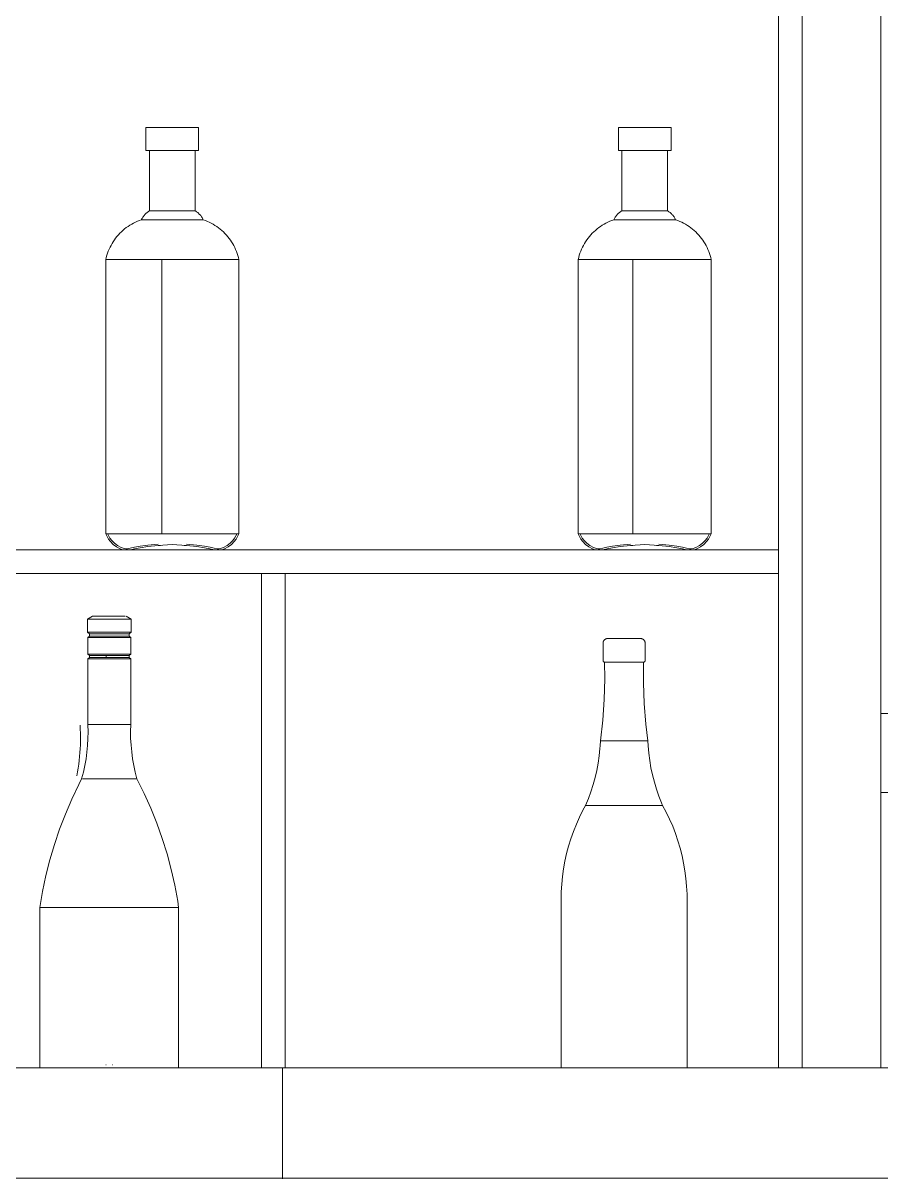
# Model space of a CAD drawing. Header units: inches. Extents: x 22 to 382261, y 22 to 371281.
# Drawn here: x 87296 to 87841, y 143860 to 144594 of the extents above; entities that cross this region are included whole.
import ezdxf

# ---------------------------------------------------------------- set-up
doc = ezdxf.new("R2010")
doc.units = ezdxf.units.IN
doc.header["$MEASUREMENT"] = 0
for name, color, linetype, lineweight in [('A-FLOR-HRAL', 11, 'Continuous', 9), ('A-GENM', 13, 'Continuous', 9), ('A-GLAZ-CWMG', 51, 'Continuous', 9), ('I-FURN', 30, 'Continuous', 9), ('Q-CASE', 31, 'Continuous', 9)]:
    doc.layers.add(name, color=color, linetype=linetype, lineweight=lineweight)

# ---------------------------------------------------------------- blocks, each defined once
blk = doc.blocks.new('Rectangular Mullion - 50 x 150mm-V35-Section B-B')
at = {"layer": 'A-GLAZ-CWMG'}
for p, q in [((-6908.19, 5525), (-6908.19, 5575)), ((-6383.19, 5575), (-6908.19, 5575)), ((-6383.19, 5575), (-6383.19, 5525)), ((-6908.19, 5525), (-6383.19, 5525))]:
    blk.add_line(p, q, dxfattribs=at)
blk = doc.blocks.new('Rectangular Mullion - 50 x 150mm-V38-Section B-B')
at = {"layer": 'A-GLAZ-CWMG'}
blk.add_line((-6908.19, 5350), (-6908.19, 5550), dxfattribs=at)
blk = doc.blocks.new('Railing - Railing-537520-Section B-B')
at = {"layer": 'A-FLOR-HRAL'}
blk.add_line((3136.81, 5280), (-7103.19, 5280), dxfattribs=at)
blk = doc.blocks.new('Top Rail Type - Top Rail_Internal_-537676-Section B-B')
at = {"layer": 'A-FLOR-HRAL'}
blk.add_line((3136.81, 5280), (-7103.19, 5280), dxfattribs=at)
blk = doc.blocks.new('Rectangular Mullion - 50 x 150mm-442043-Section B-B')
at = {"layer": 'A-GLAZ-CWMG'}
blk.add_line((-6908.19, 5550), (-6908.19, 6150), dxfattribs=at)
blk = doc.blocks.new('Casework 30 - Casework 30-869156-Section B-B')
at = {"layer": 'Q-CASE'}
blk.add_line((-1287.2, 5350), (-1687.65, 5350), dxfattribs=at)
blk = doc.blocks.new('Bar_Stool_-_Stivi_6177_0001 - Bar_Stool_-_Stivi_6177_0001-886574-Section B-B')
at = {"layer": 'I-FURN'}
for p in [(-1288.19, 5279.58), (-888.19, 5350)]:
    blk.add_line(p, (-1288.19, 5350), dxfattribs=at)
blk = doc.blocks.new('M8 - M8-V262-Section B-B')
at = {"layer": 'I-FURN'}
for p, q in [((-973.19, 6735), (-973.19, 5350)), ((-958.19, 5350), (-958.19, 6735)), ((-973.19, 5679), (-1708.19, 5679)), ((-973.19, 5664), (-973.19, 5679)), ((-1708.19, 5664), (-973.19, 5664)), ((-1301.53, 5664), (-1301.53, 5350)), ((-1286.53, 5664), (-1301.53, 5664)), ((-1286.53, 5350), (-1286.53, 5664))]:
    blk.add_line(p, q, dxfattribs=at)
blk = doc.blocks.new('FP_265-Section B-B')
at = {"layer": 'I-FURN', "flags": 128}
blk.add_lwpolyline([(-1380.63, 5533.55), (-1376.06, 5524.36), (-1371.85, 5515), (-1368.03, 5505.48), (-1364.59, 5495.81), (-1361.54, 5486.01), (-1358.89, 5476.1), (-1356.63, 5466.08), (-1354.78, 5455.99), (-1354.16, 5452.01)], dxfattribs=at)
blk = doc.blocks.new('FP_266-Section B-B')
at = {"layer": 'I-FURN', "flags": 128}
blk.add_lwpolyline([(-1442.23, 5452.01), (-1440.53, 5462.14), (-1438.43, 5472.18), (-1435.93, 5482.13), (-1433.03, 5491.98), (-1429.75, 5501.7), (-1426.07, 5511.28), (-1422.02, 5520.71), (-1417.59, 5529.97), (-1415.76, 5533.55)], dxfattribs=at)
blk = doc.blocks.new('FP_267-Section B-B')
at = {"layer": 'I-FURN', "flags": 128}
blk.add_lwpolyline([(-1384.58, 5568.05), (-1384.7, 5563.71), (-1384.64, 5559.37), (-1384.41, 5555.04), (-1384, 5550.72), (-1383.43, 5546.42), (-1382.68, 5542.15), (-1381.76, 5537.91), (-1380.67, 5533.71), (-1380.63, 5533.55)], dxfattribs=at)
blk = doc.blocks.new('FP_268-Section B-B')
at = {"layer": 'I-FURN'}
for p, q in [((-1416.8, 5567.7), (-1416.65, 5565.2)), ((-1416.65, 5565.2), (-1416.55, 5562.71)), ((-1416.52, 5557.71), (-1416.58, 5555.22)), ((-1416.55, 5562.71), (-1416.51, 5560.21)), ((-1416.51, 5560.21), (-1416.52, 5557.71)), ((-1416.86, 5550.26), (-1417.07, 5547.78)), ((-1416.69, 5552.74), (-1416.86, 5550.26)), ((-1416.58, 5555.22), (-1416.69, 5552.74)), ((-1417.63, 5542.87), (-1417.98, 5540.43)), ((-1417.33, 5545.32), (-1417.63, 5542.87)), ((-1417.07, 5547.78), (-1417.33, 5545.32)), ((-1418.38, 5538), (-1418.82, 5535.59)), ((-1417.98, 5540.43), (-1418.38, 5538))]:
    blk.add_line(p, q, dxfattribs=at)
at = {"layer": 'I-FURN', "flags": 128}
blk.add_lwpolyline([(-1415.76, 5533.55), (-1414.66, 5537.75), (-1413.74, 5541.99), (-1412.98, 5546.26), (-1412.4, 5550.56), (-1411.99, 5554.87), (-1411.75, 5559.21), (-1411.69, 5563.54), (-1411.79, 5567.88), (-1411.8, 5568.05)], dxfattribs=at)
blk = doc.blocks.new('FP_269-Section B-B')
at = {"layer": 'I-FURN'}
blk.add_line((-1384.58, 5609.81), (-1385.52, 5610.6), dxfattribs=at)
blk = doc.blocks.new('FP_270-Section B-B')
at = {"layer": 'I-FURN'}
blk.add_line((-1410.87, 5610.6), (-1411.8, 5609.81), dxfattribs=at)
blk = doc.blocks.new('FP_271-Section B-B')
at = {"layer": 'I-FURN'}
blk.add_line((-1385.52, 5610.6), (-1385.52, 5612.04), dxfattribs=at)
blk = doc.blocks.new('FP_272-Section B-B')
at = {"layer": 'I-FURN'}
for p, q in [((-1410.87, 5612.04), (-1410.87, 5610.6)), ((-1400.28, 5610.6), (-1400.28, 5612.04))]:
    blk.add_line(p, q, dxfattribs=at)
blk = doc.blocks.new('FP_273-Section B-B')
at = {"layer": 'I-FURN'}
blk.add_line((-1385.52, 5612.04), (-1384.53, 5612.79), dxfattribs=at)
blk = doc.blocks.new('FP_274-Section B-B')
at = {"layer": 'I-FURN'}
blk.add_line((-1411.86, 5612.79), (-1410.87, 5612.04), dxfattribs=at)
blk = doc.blocks.new('FP_275-Section B-B')
at = {"layer": 'I-FURN'}
blk.add_line((-1412.08, 5626.69), (-1410.77, 5625.67), dxfattribs=at)
blk = doc.blocks.new('FP_276-Section B-B')
at = {"layer": 'I-FURN'}
blk.add_line((-1384.3, 5635.09), (-1387.57, 5636.98), dxfattribs=at)
blk = doc.blocks.new('FP_277-Section B-B')
at = {"layer": 'I-FURN'}
blk.add_line((-1408.81, 5636.98), (-1412.08, 5635.09), dxfattribs=at)
blk = doc.blocks.new('FP_278-Section B-B')
at = {"layer": 'I-FURN', "flags": 128}
blk.add_lwpolyline([(-1396.1, 5351.91), (-1395.93, 5351.91), (-1395.88, 5351.91), (-1395.9, 5351.91), (-1395.99, 5351.91), (-1396.25, 5351.91)], dxfattribs=at)
blk = doc.blocks.new('FP_279-Section B-B')
at = {"layer": 'I-FURN', "flags": 128}
blk.add_lwpolyline([(-1400.29, 5351.91), (-1400.45, 5351.91), (-1400.5, 5351.91), (-1400.48, 5351.91), (-1400.4, 5351.91), (-1400.14, 5351.91)], dxfattribs=at)
blk = doc.blocks.new('BOTELLA_02 - BOTELLA_02-V264-Section B-B')
at = {"layer": 'I-FURN'}
for p, q in [((-1408.81, 5636.98), (-1395.8, 5636.98)), ((-1395.8, 5636.98), (-1388.04, 5636.98)), ((-1412.08, 5635.09), (-1412.08, 5626.69)), ((-1412.08, 5635.09), (-1395.07, 5635.09)), ((-1395.07, 5635.09), (-1384.3, 5635.09)), ((-1384.3, 5626.69), (-1384.3, 5635.09)), ((-1412.08, 5626.69), (-1395.07, 5626.69)), ((-1410.77, 5624.24), (-1411.86, 5623.32)), ((-1411.86, 5623.32), (-1411.86, 5612.79)), ((-1411.86, 5623.32), (-1395.12, 5623.32)), ((-1410.77, 5625.67), (-1410.77, 5624.24)), ((-1410.77, 5625.67), (-1395.36, 5625.67)), ((-1410.77, 5624.24), (-1395.36, 5624.24)), ((-1395.36, 5625.67), (-1385.61, 5625.67)), ((-1395.36, 5624.24), (-1385.61, 5624.24)), ((-1395.12, 5623.32), (-1384.53, 5623.32)), ((-1395.07, 5626.69), (-1384.3, 5626.69)), ((-1385.61, 5625.67), (-1384.3, 5626.69)), ((-1385.61, 5624.24), (-1385.61, 5625.67)), ((-1384.53, 5623.32), (-1385.61, 5624.24)), ((-1384.53, 5612.79), (-1384.53, 5623.32)), ((-1411.86, 5612.79), (-1395.12, 5612.79)), ((-1411.8, 5609.81), (-1411.8, 5568.05)), ((-1411.8, 5609.81), (-1395.13, 5609.81)), ((-1410.87, 5612.04), (-1395.34, 5612.04)), ((-1410.87, 5610.6), (-1395.34, 5610.6)), ((-1395.34, 5612.04), (-1385.52, 5612.04)), ((-1395.34, 5610.6), (-1385.52, 5610.6)), ((-1395.13, 5609.81), (-1384.58, 5609.81)), ((-1395.12, 5612.79), (-1384.53, 5612.79)), ((-1384.58, 5568.05), (-1384.58, 5609.81)), ((-1411.8, 5568.05), (-1395.13, 5568.05)), ((-1395.13, 5568.05), (-1384.58, 5568.05)), ((-1415.31, 5533.55), (-1394.24, 5533.55)), ((-1394.24, 5533.55), (-1380.63, 5533.55)), ((-1442.23, 5452.01), (-1442.23, 5350)), ((-1442.23, 5452.01), (-1388.29, 5452.01)), ((-1388.29, 5452.01), (-1354.16, 5452.01)), ((-1354.16, 5350), (-1354.16, 5452.01))]:
    blk.add_line(p, q, dxfattribs=at)
for name in ['FP_277-Section B-B', 'FP_276-Section B-B', 'FP_275-Section B-B', 'FP_274-Section B-B', 'FP_270-Section B-B', 'FP_272-Section B-B', 'FP_273-Section B-B', 'FP_271-Section B-B', 'FP_269-Section B-B', 'FP_268-Section B-B', 'FP_267-Section B-B', 'FP_266-Section B-B', 'FP_265-Section B-B', 'FP_279-Section B-B', 'FP_278-Section B-B']:
    blk.add_blockref(name, (0, 0), dxfattribs=at)
blk = doc.blocks.new('FP_320-Section B-B')
at = {"layer": 'I-FURN'}
for p, q in [((-1100.41, 5863.43), (-1100.41, 5689.13)), ((-1065.8, 5689.13), (-1065.8, 5863.43)), ((-1015.97, 5689.13), (-1015.97, 5863.43))]:
    blk.add_line(p, q, dxfattribs=at)
blk = doc.blocks.new('BOTELLA_02_ABSOLUTE BODKA - BOTELLA_02_ABSOLUTE BODKA-V319-Section B-B')
at = {"layer": 'I-FURN'}
for p, q in [((-1074.91, 5947.19), (-1074.91, 5932.57)), ((-1041.47, 5947.19), (-1074.91, 5947.19)), ((-1041.47, 5932.57), (-1041.47, 5947.19)), ((-1041.47, 5932.57), (-1074.91, 5932.57)), ((-1072.66, 5932.57), (-1072.66, 5894.34)), ((-1043.72, 5894.34), (-1043.72, 5932.57)), ((-1043.72, 5894.34), (-1072.66, 5894.34)), ((-1038.49, 5888.57), (-1077.89, 5888.57)), ((-1015.97, 5863.43), (-1100.41, 5863.43)), ((-1100.41, 5689.13), (-1015.97, 5689.13))]:
    blk.add_line(p, q, dxfattribs=at)
at = {"layer": 'I-FURN', "flags": 128}
for points in [[(-1077.89, 5888.57), (-1077.67, 5889.04), (-1077.42, 5889.5), (-1077.15, 5889.95), (-1076.87, 5890.38), (-1076.57, 5890.81), (-1076.25, 5891.23), (-1075.92, 5891.63), (-1075.57, 5892.01), (-1075.21, 5892.39), (-1074.83, 5892.75), (-1074.43, 5893.09), (-1074.03, 5893.42), (-1073.61, 5893.73), (-1073.18, 5894.02), (-1072.73, 5894.3), (-1072.66, 5894.34)], [(-1043.72, 5894.34), (-1043.28, 5894.06), (-1042.84, 5893.77), (-1042.42, 5893.46), (-1042.01, 5893.14), (-1041.62, 5892.8), (-1041.24, 5892.44), (-1040.87, 5892.07), (-1040.52, 5891.69), (-1040.18, 5891.29), (-1039.86, 5890.88), (-1039.56, 5890.45), (-1039.27, 5890.02), (-1039, 5889.57), (-1038.75, 5889.11), (-1038.52, 5888.64), (-1038.49, 5888.57)], [(-1100.41, 5863.43), (-1100.1, 5864.76), (-1099.73, 5866.07), (-1099.31, 5867.37), (-1098.84, 5868.65), (-1098.32, 5869.91), (-1097.74, 5871.15), (-1097.12, 5872.36), (-1096.45, 5873.55), (-1095.74, 5874.71), (-1094.98, 5875.84), (-1094.17, 5876.94), (-1093.32, 5878.01), (-1092.43, 5879.04), (-1091.5, 5880.03), (-1090.52, 5880.99), (-1089.51, 5881.91), (-1088.47, 5882.79), (-1087.39, 5883.62), (-1086.28, 5884.41), (-1085.14, 5885.16), (-1083.97, 5885.85), (-1082.77, 5886.51), (-1081.54, 5887.11), (-1080.3, 5887.66), (-1079.03, 5888.17), (-1077.89, 5888.57)], [(-1038.49, 5888.57), (-1037.2, 5888.11), (-1035.94, 5887.6), (-1034.7, 5887.04), (-1033.47, 5886.43), (-1032.28, 5885.78), (-1031.11, 5885.07), (-1029.97, 5884.32), (-1028.87, 5883.53), (-1027.79, 5882.69), (-1026.75, 5881.8), (-1025.74, 5880.88), (-1024.78, 5879.92), (-1023.85, 5878.92), (-1022.96, 5877.88), (-1022.12, 5876.81), (-1021.32, 5875.71), (-1020.56, 5874.58), (-1019.85, 5873.41), (-1019.19, 5872.22), (-1018.57, 5871), (-1018, 5869.76), (-1017.49, 5868.5), (-1017.02, 5867.22), (-1016.61, 5865.92), (-1016.25, 5864.6), (-1015.97, 5863.43)], [(-1089.64, 5679), (-1091.26, 5679.61), (-1093.58, 5680.85), (-1095.71, 5682.45), (-1097.51, 5684.24), (-1098.71, 5685.82), (-1100.41, 5689.13)], [(-1100.41, 5689.13), (-1098.71, 5685.82), (-1097.51, 5684.24), (-1095.71, 5682.45), (-1093.58, 5680.85), (-1091.26, 5679.61), (-1089.64, 5679)], [(-1099.41, 5689.51), (-1097.8, 5686.36), (-1096.69, 5684.89), (-1094.97, 5683.19), (-1092.96, 5681.69), (-1090.77, 5680.51), (-1088.87, 5679.8), (-1087.78, 5679.6), (-1086.69, 5679.73), (-1084.85, 5680.11), (-1082.24, 5680.67), (-1078.69, 5681.33), (-1073.81, 5682.03), (-1067.13, 5682.73)], [(-1067.13, 5682.73), (-1073.81, 5682.03), (-1078.69, 5681.33), (-1082.24, 5680.67), (-1084.85, 5680.11), (-1086.69, 5679.73), (-1087.78, 5679.6), (-1088.87, 5679.8), (-1090.77, 5680.51), (-1092.96, 5681.69), (-1094.97, 5683.19), (-1096.69, 5684.89), (-1097.8, 5686.36), (-1099.41, 5689.51)], [(-1049.25, 5682.73), (-1042.57, 5682.03), (-1037.69, 5681.33), (-1034.15, 5680.67), (-1031.54, 5680.11), (-1029.7, 5679.73), (-1028.6, 5679.6), (-1027.51, 5679.8), (-1025.61, 5680.51), (-1023.42, 5681.69), (-1021.41, 5683.19), (-1019.7, 5684.89), (-1018.59, 5686.36), (-1016.97, 5689.51)], [(-1016.97, 5689.51), (-1018.59, 5686.36), (-1019.7, 5684.89), (-1021.41, 5683.19), (-1023.42, 5681.69), (-1025.61, 5680.51), (-1027.51, 5679.8), (-1028.6, 5679.6), (-1029.7, 5679.73), (-1031.54, 5680.11), (-1034.15, 5680.67), (-1037.69, 5681.33), (-1042.57, 5682.03), (-1049.25, 5682.73)], [(-1015.97, 5689.13), (-1017.67, 5685.82), (-1018.87, 5684.24), (-1020.68, 5682.45), (-1022.81, 5680.85), (-1025.13, 5679.61), (-1026.74, 5679)], [(-1026.74, 5679), (-1025.13, 5679.61), (-1022.81, 5680.85), (-1020.68, 5682.45), (-1018.87, 5684.24), (-1017.67, 5685.82), (-1015.97, 5689.13)], [(-1084.71, 5679.14), (-1082.11, 5679.7), (-1078.6, 5680.35), (-1073.75, 5681.05), (-1067.11, 5681.75), (-1058.19, 5682.39)], [(-1065.77, 5681.84), (-1067.11, 5681.75), (-1073.75, 5681.05), (-1078.6, 5680.35), (-1082.11, 5679.7), (-1084.71, 5679.14)], [(-1058.19, 5682.39), (-1049.28, 5681.75), (-1042.63, 5681.05), (-1037.79, 5680.35), (-1034.28, 5679.7), (-1031.68, 5679.14)], [(-1031.68, 5679.14), (-1034.28, 5679.7), (-1037.79, 5680.35), (-1042.63, 5681.05), (-1049.28, 5681.75), (-1050.62, 5681.84)]]:
    blk.add_lwpolyline(points, dxfattribs=at)
at = {"layer": 'I-FURN'}
blk.add_blockref('FP_320-Section B-B', (0, 0), dxfattribs=at)
blk = doc.blocks.new('FP_322-Section B-B')
at = {"layer": 'I-FURN'}
for p, q in [((-1400.41, 5863.43), (-1400.41, 5689.13)), ((-1364.85, 5689.13), (-1364.85, 5863.43)), ((-1315.97, 5689.13), (-1315.97, 5863.43))]:
    blk.add_line(p, q, dxfattribs=at)
blk = doc.blocks.new('BOTELLA_02_ABSOLUTE BODKA - BOTELLA_02_ABSOLUTE BODKA-V321-Section B-B')
at = {"layer": 'I-FURN'}
for p, q in [((-1374.91, 5947.19), (-1374.91, 5932.57)), ((-1341.47, 5947.19), (-1374.91, 5947.19)), ((-1341.47, 5932.57), (-1341.47, 5947.19)), ((-1341.47, 5932.57), (-1374.91, 5932.57)), ((-1372.66, 5932.57), (-1372.66, 5894.34)), ((-1343.72, 5894.34), (-1343.72, 5932.57)), ((-1343.72, 5894.34), (-1372.66, 5894.34)), ((-1338.49, 5888.57), (-1377.89, 5888.57)), ((-1315.97, 5863.43), (-1400.41, 5863.43)), ((-1400.41, 5689.13), (-1315.97, 5689.13))]:
    blk.add_line(p, q, dxfattribs=at)
at = {"layer": 'I-FURN', "flags": 128}
for points in [[(-1377.89, 5888.57), (-1377.67, 5889.04), (-1377.42, 5889.5), (-1377.15, 5889.95), (-1376.87, 5890.38), (-1376.57, 5890.81), (-1376.25, 5891.23), (-1375.92, 5891.63), (-1375.57, 5892.01), (-1375.21, 5892.39), (-1374.83, 5892.75), (-1374.43, 5893.09), (-1374.03, 5893.42), (-1373.61, 5893.73), (-1373.18, 5894.02), (-1372.73, 5894.3), (-1372.66, 5894.34)], [(-1343.72, 5894.34), (-1343.28, 5894.06), (-1342.84, 5893.77), (-1342.42, 5893.46), (-1342.01, 5893.14), (-1341.62, 5892.8), (-1341.24, 5892.44), (-1340.87, 5892.07), (-1340.52, 5891.69), (-1340.18, 5891.29), (-1339.86, 5890.88), (-1339.56, 5890.45), (-1339.27, 5890.02), (-1339, 5889.57), (-1338.75, 5889.11), (-1338.52, 5888.64), (-1338.49, 5888.57)], [(-1400.41, 5863.43), (-1400.1, 5864.76), (-1399.73, 5866.07), (-1399.31, 5867.37), (-1398.84, 5868.65), (-1398.32, 5869.91), (-1397.74, 5871.15), (-1397.12, 5872.36), (-1396.45, 5873.55), (-1395.74, 5874.71), (-1394.98, 5875.84), (-1394.17, 5876.94), (-1393.32, 5878.01), (-1392.43, 5879.04), (-1391.5, 5880.03), (-1390.52, 5880.99), (-1389.51, 5881.91), (-1388.47, 5882.79), (-1387.39, 5883.62), (-1386.28, 5884.41), (-1385.14, 5885.16), (-1383.97, 5885.85), (-1382.77, 5886.51), (-1381.54, 5887.11), (-1380.3, 5887.66), (-1379.03, 5888.17), (-1377.89, 5888.57)], [(-1338.49, 5888.57), (-1337.2, 5888.11), (-1335.94, 5887.6), (-1334.7, 5887.04), (-1333.47, 5886.43), (-1332.28, 5885.78), (-1331.11, 5885.07), (-1329.97, 5884.32), (-1328.87, 5883.53), (-1327.79, 5882.69), (-1326.75, 5881.8), (-1325.74, 5880.88), (-1324.78, 5879.92), (-1323.85, 5878.92), (-1322.96, 5877.88), (-1322.12, 5876.81), (-1321.32, 5875.71), (-1320.56, 5874.58), (-1319.85, 5873.41), (-1319.19, 5872.22), (-1318.57, 5871), (-1318, 5869.76), (-1317.49, 5868.5), (-1317.02, 5867.22), (-1316.61, 5865.92), (-1316.25, 5864.6), (-1315.97, 5863.43)], [(-1389.64, 5679), (-1391.26, 5679.61), (-1393.58, 5680.85), (-1395.71, 5682.45), (-1397.51, 5684.24), (-1398.71, 5685.82), (-1400.41, 5689.13)], [(-1400.41, 5689.13), (-1398.71, 5685.82), (-1397.51, 5684.24), (-1395.71, 5682.45), (-1393.58, 5680.85), (-1391.26, 5679.61), (-1389.64, 5679)], [(-1399.41, 5689.51), (-1397.8, 5686.36), (-1396.69, 5684.89), (-1394.97, 5683.19), (-1392.96, 5681.69), (-1390.77, 5680.51), (-1388.87, 5679.8), (-1387.78, 5679.6), (-1386.69, 5679.73), (-1384.85, 5680.11), (-1382.24, 5680.67), (-1378.69, 5681.33), (-1373.81, 5682.03), (-1367.13, 5682.73)], [(-1367.13, 5682.73), (-1373.81, 5682.03), (-1378.69, 5681.33), (-1382.24, 5680.67), (-1384.85, 5680.11), (-1386.69, 5679.73), (-1387.78, 5679.6), (-1388.87, 5679.8), (-1390.77, 5680.51), (-1392.96, 5681.69), (-1394.97, 5683.19), (-1396.69, 5684.89), (-1397.8, 5686.36), (-1399.41, 5689.51)], [(-1349.25, 5682.73), (-1342.57, 5682.03), (-1337.69, 5681.33), (-1334.15, 5680.67), (-1331.54, 5680.11), (-1329.7, 5679.73), (-1328.6, 5679.6), (-1327.51, 5679.8), (-1325.61, 5680.51), (-1323.42, 5681.69), (-1321.41, 5683.19), (-1319.7, 5684.89), (-1318.59, 5686.36), (-1316.97, 5689.51)], [(-1316.97, 5689.51), (-1318.59, 5686.36), (-1319.7, 5684.89), (-1321.41, 5683.19), (-1323.42, 5681.69), (-1325.61, 5680.51), (-1327.51, 5679.8), (-1328.6, 5679.6), (-1329.7, 5679.73), (-1331.54, 5680.11), (-1334.15, 5680.67), (-1337.69, 5681.33), (-1342.57, 5682.03), (-1349.25, 5682.73)], [(-1315.97, 5689.13), (-1317.67, 5685.82), (-1318.87, 5684.24), (-1320.68, 5682.45), (-1322.81, 5680.85), (-1325.13, 5679.61), (-1326.74, 5679)], [(-1326.74, 5679), (-1325.13, 5679.61), (-1322.81, 5680.85), (-1320.68, 5682.45), (-1318.87, 5684.24), (-1317.67, 5685.82), (-1315.97, 5689.13)], [(-1384.71, 5679.14), (-1382.11, 5679.7), (-1378.6, 5680.35), (-1373.75, 5681.05), (-1367.11, 5681.75), (-1358.19, 5682.39)], [(-1365.77, 5681.84), (-1367.11, 5681.75), (-1373.75, 5681.05), (-1378.6, 5680.35), (-1382.11, 5679.7), (-1384.71, 5679.14)], [(-1358.19, 5682.39), (-1349.28, 5681.75), (-1342.63, 5681.05), (-1337.79, 5680.35), (-1334.28, 5679.7), (-1331.68, 5679.14)], [(-1331.68, 5679.14), (-1334.28, 5679.7), (-1337.79, 5680.35), (-1342.63, 5681.05), (-1349.28, 5681.75), (-1350.62, 5681.84)]]:
    blk.add_lwpolyline(points, dxfattribs=at)
at = {"layer": 'I-FURN'}
blk.add_blockref('FP_322-Section B-B', (0, 0), dxfattribs=at)
blk = doc.blocks.new('BOTELLA_04_CASILLERO DEL DIABLO - BOTELLA_04_CASILLERO DEL DIABLO-V185-Section B-B')
at = {"layer": 'A-GENM'}
for p, q in [((-3211.34, 5619.73), (-3211.34, 5608.73)), ((-3184.57, 5608.73), (-3184.57, 5619.73)), ((-3210.34, 5607.73), (-3185.57, 5607.73)), ((-3213.15, 5554.59), (-3212.96, 5557.8)), ((-3182.96, 5557.8), (-3212.96, 5557.8)), ((-3212.96, 5557.8), (-3182.96, 5557.8)), ((-3182.96, 5557.8), (-3182.76, 5554.59)), ((-3222.44, 5516.73), (-3173.47, 5516.73)), ((-3237.96, 5457), (-3237.96, 5350)), ((-3157.96, 5350), (-3157.96, 5457))]:
    blk.add_line(p, q, dxfattribs=at)
at = {"layer": 'A-GENM', "flags": 128}
for points in [[(-3211.34, 5619.73), (-3211.34, 5619.85), (-3211.33, 5619.97), (-3211.32, 5620.09), (-3211.3, 5620.21), (-3211.28, 5620.33), (-3211.25, 5620.45), (-3211.22, 5620.56), (-3211.19, 5620.68), (-3211.15, 5620.79), (-3211.1, 5620.9), (-3211.05, 5621.01), (-3211, 5621.12), (-3210.94, 5621.22), (-3210.88, 5621.33), (-3210.81, 5621.43), (-3210.74, 5621.53), (-3210.67, 5621.62), (-3210.59, 5621.71), (-3210.51, 5621.8), (-3210.43, 5621.89), (-3210.34, 5621.97), (-3210.25, 5622.05), (-3210.16, 5622.12), (-3210.06, 5622.19), (-3209.96, 5622.26), (-3209.86, 5622.32), (-3209.75, 5622.38), (-3209.65, 5622.43), (-3209.54, 5622.48), (-3209.43, 5622.53), (-3209.31, 5622.57), (-3209.2, 5622.61), (-3209.08, 5622.64), (-3208.97, 5622.67), (-3208.85, 5622.69), (-3208.73, 5622.71), (-3208.61, 5622.72), (-3208.49, 5622.73), (-3208.37, 5622.73), (-3208.34, 5622.73)], [(-3208.34, 5622.73), (-3208.33, 5622.73), (-3208.31, 5622.73), (-3208.26, 5622.73), (-3208.21, 5622.73), (-3208.13, 5622.73), (-3208.04, 5622.73), (-3207.93, 5622.73), (-3207.81, 5622.73), (-3207.67, 5622.73), (-3207.52, 5622.73), (-3207.35, 5622.73), (-3207.16, 5622.73), (-3206.97, 5622.73), (-3206.75, 5622.73), (-3206.52, 5622.73), (-3206.28, 5622.73), (-3206.03, 5622.73), (-3205.76, 5622.73), (-3205.48, 5622.73), (-3205.19, 5622.73), (-3204.89, 5622.73)], [(-3187.57, 5622.73), (-3187.58, 5622.73), (-3187.61, 5622.73), (-3187.65, 5622.73), (-3187.7, 5622.73), (-3187.78, 5622.73), (-3187.87, 5622.73), (-3187.98, 5622.73), (-3188.1, 5622.73), (-3188.24, 5622.73), (-3188.39, 5622.73), (-3188.56, 5622.73), (-3188.75, 5622.73), (-3188.94, 5622.73), (-3189.16, 5622.73), (-3189.39, 5622.73), (-3189.63, 5622.73), (-3189.88, 5622.73), (-3190.15, 5622.73), (-3190.43, 5622.73), (-3190.72, 5622.73), (-3191.02, 5622.73), (-3191.34, 5622.73), (-3191.66, 5622.73), (-3192, 5622.73), (-3192.34, 5622.73), (-3192.7, 5622.73), (-3193.06, 5622.73), (-3193.43, 5622.73), (-3193.81, 5622.73), (-3194.19, 5622.73), (-3194.58, 5622.73), (-3194.98, 5622.73), (-3195.38, 5622.73), (-3195.78, 5622.73), (-3196.19, 5622.73), (-3196.6, 5622.73), (-3197.01, 5622.73), (-3197.43, 5622.73), (-3197.84, 5622.73), (-3198.26, 5622.73), (-3198.67, 5622.73), (-3199.09, 5622.73), (-3199.5, 5622.73), (-3199.91, 5622.73), (-3200.31, 5622.73), (-3200.72, 5622.73), (-3201.11, 5622.73), (-3201.51, 5622.73), (-3201.89, 5622.73), (-3202.28, 5622.73), (-3202.65, 5622.73), (-3203.02, 5622.73), (-3203.38, 5622.73), (-3203.72, 5622.73), (-3204.07, 5622.73), (-3204.4, 5622.73), (-3204.72, 5622.73), (-3205.03, 5622.73), (-3205.32, 5622.73), (-3205.61, 5622.73), (-3205.89, 5622.73), (-3206.15, 5622.73), (-3206.4, 5622.73), (-3206.63, 5622.73), (-3206.85, 5622.73), (-3207.06, 5622.73), (-3207.25, 5622.73), (-3207.43, 5622.73), (-3207.59, 5622.73), (-3207.74, 5622.73), (-3207.87, 5622.73), (-3207.99, 5622.73), (-3208.08, 5622.73), (-3208.17, 5622.73), (-3208.23, 5622.73), (-3208.28, 5622.73), (-3208.32, 5622.73), (-3208.34, 5622.73), (-3208.34, 5622.73)], [(-3191.19, 5622.73), (-3190.88, 5622.73), (-3190.59, 5622.73), (-3190.3, 5622.73), (-3190.02, 5622.73), (-3189.76, 5622.73), (-3189.51, 5622.73), (-3189.28, 5622.73), (-3189.06, 5622.73), (-3188.85, 5622.73), (-3188.66, 5622.73), (-3188.48, 5622.73), (-3188.32, 5622.73), (-3188.17, 5622.73), (-3188.04, 5622.73), (-3187.93, 5622.73), (-3187.83, 5622.73), (-3187.74, 5622.73), (-3187.68, 5622.73), (-3187.63, 5622.73), (-3187.59, 5622.73), (-3187.57, 5622.73), (-3187.57, 5622.73)], [(-3187.57, 5622.73), (-3187.45, 5622.73), (-3187.33, 5622.72), (-3187.21, 5622.71), (-3187.09, 5622.7), (-3186.98, 5622.67), (-3186.86, 5622.65), (-3186.74, 5622.62), (-3186.63, 5622.58), (-3186.52, 5622.54), (-3186.4, 5622.5), (-3186.29, 5622.45), (-3186.19, 5622.39), (-3186.08, 5622.34), (-3185.98, 5622.28), (-3185.88, 5622.21), (-3185.78, 5622.14), (-3185.69, 5622.07), (-3185.59, 5621.99), (-3185.51, 5621.91), (-3185.42, 5621.82), (-3185.34, 5621.74), (-3185.26, 5621.65), (-3185.19, 5621.55), (-3185.11, 5621.45), (-3185.05, 5621.35), (-3184.98, 5621.25), (-3184.93, 5621.15), (-3184.87, 5621.04), (-3184.82, 5620.93), (-3184.78, 5620.82), (-3184.73, 5620.71), (-3184.7, 5620.59), (-3184.67, 5620.48), (-3184.64, 5620.36), (-3184.62, 5620.24), (-3184.6, 5620.12), (-3184.58, 5620.01), (-3184.58, 5619.89), (-3184.57, 5619.77), (-3184.57, 5619.73)], [(-3212.96, 5557.8), (-3211.53, 5570.88), (-3210.63, 5584.01), (-3210.26, 5597.16), (-3210.34, 5607.73)], [(-3210.34, 5607.73), (-3210.38, 5607.73), (-3210.42, 5607.74), (-3210.46, 5607.74), (-3210.5, 5607.75), (-3210.54, 5607.75), (-3210.58, 5607.76), (-3210.61, 5607.77), (-3210.65, 5607.78), (-3210.69, 5607.8), (-3210.73, 5607.81), (-3210.76, 5607.83), (-3210.8, 5607.85), (-3210.84, 5607.87), (-3210.87, 5607.89), (-3210.9, 5607.91), (-3210.94, 5607.93), (-3210.97, 5607.96), (-3211, 5607.98), (-3211.03, 5608.01), (-3211.06, 5608.04), (-3211.08, 5608.07), (-3211.11, 5608.1), (-3211.13, 5608.13), (-3211.16, 5608.16), (-3211.18, 5608.19), (-3211.2, 5608.23), (-3211.22, 5608.26), (-3211.24, 5608.3), (-3211.26, 5608.33), (-3211.27, 5608.37), (-3211.28, 5608.41), (-3211.3, 5608.45), (-3211.31, 5608.49), (-3211.32, 5608.52), (-3211.32, 5608.56), (-3211.33, 5608.6), (-3211.33, 5608.64), (-3211.34, 5608.68), (-3211.34, 5608.72), (-3211.34, 5608.73)], [(-3208.57, 5607.73), (-3208.81, 5607.73), (-3209.04, 5607.73), (-3209.25, 5607.73), (-3209.45, 5607.73), (-3209.62, 5607.73), (-3209.78, 5607.73), (-3209.92, 5607.73), (-3210.04, 5607.73), (-3210.13, 5607.73), (-3210.21, 5607.73), (-3210.27, 5607.73), (-3210.31, 5607.73), (-3210.34, 5607.73), (-3210.34, 5607.73)], [(-3210.34, 5607.73), (-3210.33, 5607.73), (-3210.3, 5607.73), (-3210.25, 5607.73), (-3210.18, 5607.73), (-3210.09, 5607.73), (-3209.98, 5607.73), (-3209.86, 5607.73), (-3209.71, 5607.73), (-3209.54, 5607.73), (-3209.36, 5607.73), (-3209.16, 5607.73), (-3208.94, 5607.73), (-3208.7, 5607.73), (-3208.45, 5607.73), (-3208.18, 5607.73), (-3207.89, 5607.73), (-3207.58, 5607.73), (-3207.26, 5607.73), (-3206.93, 5607.73), (-3206.58, 5607.73), (-3206.22, 5607.73), (-3205.85, 5607.73), (-3205.46, 5607.73), (-3205.06, 5607.73), (-3204.65, 5607.73), (-3204.22, 5607.73), (-3203.79, 5607.73), (-3203.35, 5607.73), (-3202.9, 5607.73), (-3202.44, 5607.73), (-3201.98, 5607.73), (-3201.51, 5607.73), (-3201.03, 5607.73), (-3200.55, 5607.73), (-3200.06, 5607.73), (-3199.57, 5607.73), (-3199.08, 5607.73), (-3198.58, 5607.73), (-3198.09, 5607.73), (-3197.59, 5607.73), (-3197.1, 5607.73), (-3196.61, 5607.73), (-3196.11, 5607.73), (-3195.63, 5607.73), (-3195.14, 5607.73), (-3194.66, 5607.73), (-3194.19, 5607.73), (-3193.72, 5607.73), (-3193.26, 5607.73), (-3192.8, 5607.73), (-3192.36, 5607.73), (-3191.92, 5607.73), (-3191.49, 5607.73), (-3191.07, 5607.73), (-3190.67, 5607.73), (-3190.27, 5607.73), (-3189.89, 5607.73), (-3189.52, 5607.73), (-3189.17, 5607.73), (-3188.82, 5607.73), (-3188.5, 5607.73), (-3188.18, 5607.73), (-3187.89, 5607.73), (-3187.61, 5607.73), (-3187.34, 5607.73), (-3187.1, 5607.73), (-3186.87, 5607.73), (-3186.66, 5607.73), (-3186.46, 5607.73), (-3186.29, 5607.73), (-3186.13, 5607.73), (-3185.99, 5607.73), (-3185.87, 5607.73), (-3185.78, 5607.73), (-3185.7, 5607.73), (-3185.64, 5607.73), (-3185.6, 5607.73), (-3185.57, 5607.73), (-3185.57, 5607.73)], [(-3185.57, 5607.73), (-3185.58, 5607.73), (-3185.61, 5607.73), (-3185.66, 5607.73), (-3185.73, 5607.73), (-3185.82, 5607.73), (-3185.93, 5607.73), (-3186.05, 5607.73), (-3186.2, 5607.73), (-3186.37, 5607.73), (-3186.55, 5607.73), (-3186.75, 5607.73), (-3186.97, 5607.73), (-3187.21, 5607.73)], [(-3185.57, 5607.73), (-3185.62, 5594.58), (-3185.14, 5581.43), (-3184.14, 5568.31), (-3182.96, 5557.8)], [(-3184.57, 5608.73), (-3184.57, 5608.69), (-3184.58, 5608.65), (-3184.58, 5608.61), (-3184.58, 5608.57), (-3184.59, 5608.53), (-3184.6, 5608.5), (-3184.61, 5608.46), (-3184.62, 5608.42), (-3184.64, 5608.38), (-3184.65, 5608.34), (-3184.67, 5608.31), (-3184.68, 5608.27), (-3184.7, 5608.24), (-3184.72, 5608.2), (-3184.75, 5608.17), (-3184.77, 5608.14), (-3184.79, 5608.1), (-3184.82, 5608.07), (-3184.85, 5608.04), (-3184.88, 5608.02), (-3184.9, 5607.99), (-3184.93, 5607.96), (-3184.97, 5607.94), (-3185, 5607.91), (-3185.03, 5607.89), (-3185.07, 5607.87), (-3185.1, 5607.85), (-3185.14, 5607.83), (-3185.17, 5607.82), (-3185.21, 5607.8), (-3185.25, 5607.79), (-3185.29, 5607.78), (-3185.32, 5607.76), (-3185.36, 5607.76), (-3185.4, 5607.75), (-3185.44, 5607.74), (-3185.48, 5607.74), (-3185.52, 5607.73), (-3185.56, 5607.73), (-3185.57, 5607.73)], [(-3222.44, 5516.73), (-3220.67, 5521.06), (-3219.07, 5525.46), (-3217.65, 5529.93), (-3216.41, 5534.44), (-3215.35, 5539), (-3214.48, 5543.6), (-3213.79, 5548.23), (-3213.28, 5552.89), (-3213.15, 5554.59)], [(-3182.76, 5554.59), (-3182.33, 5549.93), (-3181.7, 5545.28), (-3180.9, 5540.67), (-3179.9, 5536.1), (-3178.73, 5531.56), (-3177.38, 5527.08), (-3175.84, 5522.66), (-3174.14, 5518.3), (-3173.47, 5516.73)], [(-3237.96, 5457), (-3237.86, 5461.91), (-3237.56, 5466.81), (-3237.07, 5471.69), (-3236.39, 5476.55), (-3235.51, 5481.38), (-3234.44, 5486.17), (-3233.18, 5490.91), (-3231.73, 5495.6), (-3230.09, 5500.23), (-3228.27, 5504.78), (-3226.27, 5509.27), (-3224.09, 5513.66), (-3222.44, 5516.73)], [(-3173.47, 5516.73), (-3171.17, 5512.39), (-3169.04, 5507.97), (-3167.09, 5503.47), (-3165.33, 5498.89), (-3163.74, 5494.24), (-3162.35, 5489.54), (-3161.14, 5484.78), (-3160.13, 5479.98), (-3159.3, 5475.14), (-3158.67, 5470.27), (-3158.24, 5465.38), (-3158, 5460.48), (-3157.96, 5457)]]:
    blk.add_lwpolyline(points, dxfattribs=at)

msp = doc.modelspace()

# ---------------------------------------------------------------- block references
at = {"layer": 'A-FLOR-HRAL'}
for name in ['Railing - Railing-537520-Section B-B', 'Top Rail Type - Top Rail_Internal_-537676-Section B-B']:
    msp.add_blockref(name, (88749, 138580.35), dxfattribs=at)
at = {"layer": 'A-GENM'}
msp.add_blockref('BOTELLA_04_CASILLERO DEL DIABLO - BOTELLA_04_CASILLERO DEL DIABLO-V185-Section B-B', (90875.69, 138580.35), dxfattribs=at)
at = {"layer": 'A-GLAZ-CWMG'}
for name in ['Rectangular Mullion - 50 x 150mm-442043-Section B-B', 'Rectangular Mullion - 50 x 150mm-V35-Section B-B', 'Rectangular Mullion - 50 x 150mm-V38-Section B-B']:
    msp.add_blockref(name, (94749, 138580.35), dxfattribs=at)
at = {"layer": 'I-FURN'}
for name in ['M8 - M8-V262-Section B-B', 'BOTELLA_02_ABSOLUTE BODKA - BOTELLA_02_ABSOLUTE BODKA-V321-Section B-B', 'BOTELLA_02_ABSOLUTE BODKA - BOTELLA_02_ABSOLUTE BODKA-V319-Section B-B', 'BOTELLA_02 - BOTELLA_02-V264-Section B-B', 'Bar_Stool_-_Stivi_6177_0001 - Bar_Stool_-_Stivi_6177_0001-886574-Section B-B']:
    msp.add_blockref(name, (88749, 138580.35), dxfattribs=at)
at = {"layer": 'Q-CASE'}
msp.add_blockref('Casework 30 - Casework 30-869156-Section B-B', (88749, 138580.35), dxfattribs=at)

doc.saveas('drawing.dxf')
